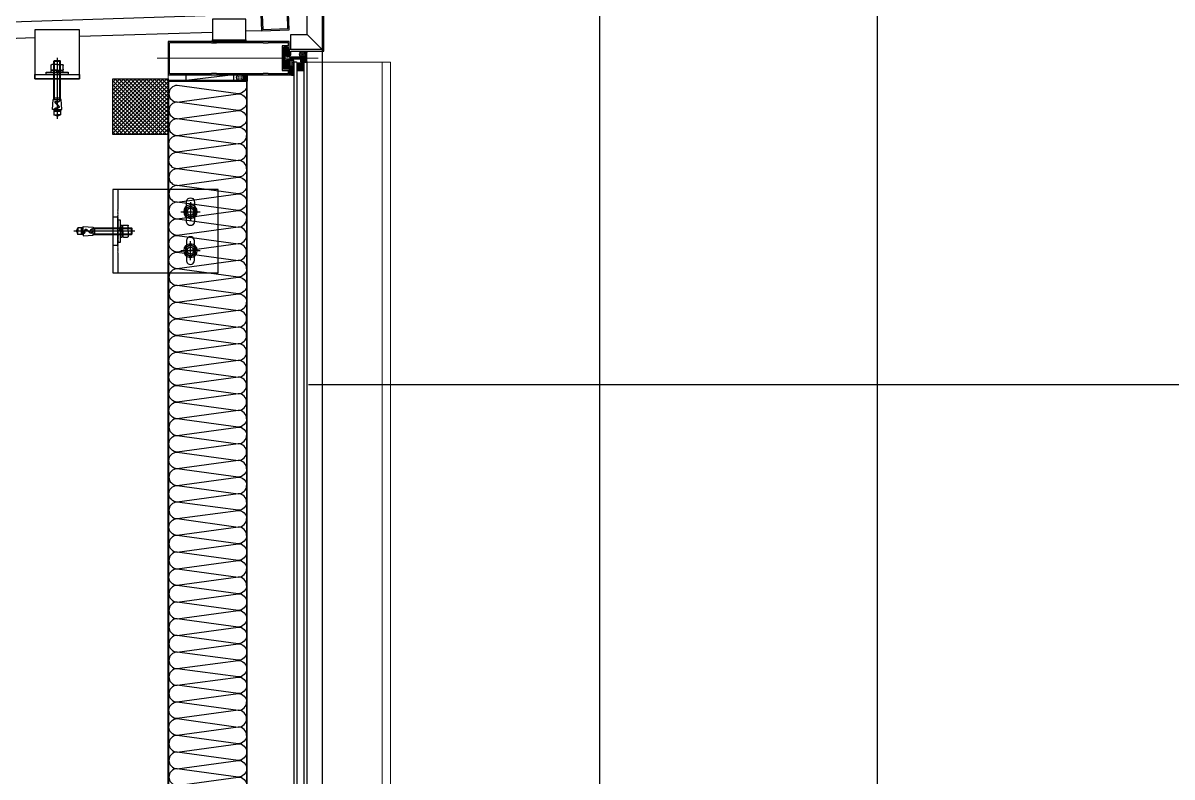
# Model space of a CAD drawing. Header units: millimetres. Extents: x 17311 to 801382, y -242618 to -104888.
# Drawn here: x 155407 to 157476, y -141194 to -139837 of the extents above; entities that cross this region are included whole.
import ezdxf

# ---------------------------------------------------------------- set-up
doc = ezdxf.new("R2010")
doc.units = ezdxf.units.MM
doc.header["$LTSCALE"] = 250
doc.linetypes.add('CENTER2', pattern=[28.575, 19.05, -3.175, 3.175, -3.175])
doc.linetypes.add('HIDDEN', pattern=[9.525, 6.35, -3.175])
for name, color, linetype in [('A-ELE-7', 7, 'Continuous'), ('A-ELE-8', 8, 'Continuous'), ('A-ETC', 8, 'Continuous'), ('A-ETC-8', 8, 'Continuous'), ('A-FIN-9', 7, 'Continuous'), ('A-WIN', 4, 'Continuous'), ('B-AR', 7, 'Continuous'), ('EGI', 6, 'Continuous'), ('fastener', 1, 'Continuous'), ('GLASS', 7, 'Continuous'), ('ISL', 251, 'Continuous'), ('polyamide', 6, 'Continuous'), ('S-TEEL', 4, 'Continuous'), ('SEALANT', 252, 'Continuous'), ('W250', 7, 'Continuous')]:
    doc.layers.add(name, color=color, linetype=linetype)
doc.layers.add('A-WIN-ELE', color=8, linetype='Continuous', lineweight=9)
doc.layers.add('CEN', color=1, linetype='Continuous', lineweight=9)
pattern_1 = [(90, (81579.6663, 89232.96467), (-0.15875, 0.079375), [0, -0.15875])]

# ---------------------------------------------------------------- blocks, each defined once
blk = doc.blocks.new('커튼월 히든바_T')
at = {"layer": 'GLASS', "transparency": 33554687}
h = blk.add_hatch(dxfattribs=at)
h.set_pattern_fill('ANSI37', color=253, scale=10, angle=90, style=0)
h.set_pattern_definition([(315, (-462.3626, 2021.3178), (0.8838835, 0.8838835), []), (45, (-462.3626, 2021.3178), (-0.8838835, 0.8838835), [])])
h.paths.add_polyline_path([(-182, 8.5, 0.198912), (-181.7, 7.8, 0.112366), (-194.3, 7.8, 0.198912), (-194, 8.5), (-194, 15.5), (-193, 15.5), (-193, 16.2, 0.414214), (-192.3, 15.5), (-183.8, 15.5, 0.414035), (-183.1, 16.2), (-183.1, 15.5), (-182, 15.5)])
at = {"layer": 'SEALANT', "transparency": 33554687}
h = blk.add_hatch(dxfattribs=at)
h.set_pattern_fill('ANSI37', color=253, scale=0.5)
h.set_pattern_definition([(225, (58237.0189, -22344.7967), (1.122532015, -1.122532015), []), (315, (58237.0189, -22344.7967), (1.122532015, 1.122532015), [])])
h.paths.add_polyline_path([(-168, 14.5), (-176, 14.5), (-176, 31, 0.032752), (-168, 30)])
h = blk.add_hatch(dxfattribs=at)
h.set_pattern_fill('DOTS', color=253, scale=0.5)
h.set_pattern_definition([(360, (13234.07484, 298113.954), (0.396875, 0.79375), [0, -0.79375])])
edge = h.paths.add_edge_path()
edge.add_line((-191.4, -1.5), (-192.3, -1.6))
edge.add_line((-192.3, -1.6), (-193.2, -1.9))
edge.add_line((-193.2, -1.9), (-194, -2.3))
edge.add_line((-194, -2.3), (-194.7, -2.9))
edge.add_line((-194.7, -2.9), (-195.3, -3.6))
edge.add_line((-195.3, -3.6), (-195.8, -4.5))
edge.add_line((-195.8, -4.5), (-196.1, -5.4))
edge.add_line((-196.1, -5.4), (-196.2, -6.4))
edge.add_line((-196.2, -6.4), (-196.2, -7.4))
edge.add_line((-196.2, -7.4), (-196.1, -8.3))
edge.add_line((-196.1, -8.3), (-195.8, -9.3))
edge.add_line((-195.8, -9.3), (-195.3, -10.1))
edge.add_line((-195.3, -10.1), (-194.7, -10.8))
edge.add_line((-194.7, -10.8), (-194, -11.4))
edge.add_line((-194, -11.4), (-193.2, -11.9))
edge.add_line((-193.2, -11.9), (-192.3, -12.2))
edge.add_line((-192.3, -12.2), (-191.4, -12.2))
edge.add_line((-191.4, -12.2), (-191.4, -12.5))
edge.add_line((-191.4, -12.5), (-200, -12.5))
edge.add_arc((-300.5, -2), 101, 354.0521, 365.8538)
edge.add_arc((-199, 8.5), 1, 190.5973, 270)
edge.add_line((-199, 7.5), (-195, 7.5))
edge.add_arc((-186.3, -29.5), 38.1, 101.706, 103.2479, ccw=False)
edge.add_line((-194, 7.7), (-194, 1.5))
edge.add_line((-194, 1.5), (-195.8, 1.5))
edge.add_arc((-195.8, 0), 1.5, 90.0001, 270.0001)
edge.add_line((-195.8, -1.5), (-191.4, -1.5))
h = blk.add_hatch(dxfattribs=at)
h.set_pattern_fill('DOTS', color=253, scale=0.5)
h.set_pattern_definition([(360, (13234.07484, 298113.954), (0.396875, 0.79375), [0, -0.79375])])
edge = h.paths.add_edge_path()
edge.add_line((-195.3, -10.1), (-194.7, -10.8))
edge.add_line((-194.7, -10.8), (-194.7, -10.8))
edge.add_line((-194.7, -10.8), (-193.1, -11.9))
edge.add_line((-193.1, -11.9), (-191.4, -12.5))
edge.add_line((-191.4, -12.5), (-200, -12.5))
edge.add_arc((-300.5, -2), 101, 354.0521, 365.8538)
edge.add_arc((-199, 8.5), 1, 190.5973, 270)
edge.add_line((-199, 7.5), (-195, 7.5))
edge.add_arc((-186.3, -29.5), 38.1, 101.706, 103.2479, ccw=False)
edge.add_line((-194, 7.7), (-194, 1.5))
edge.add_line((-194, 1.5), (-195.8, 1.5))
edge.add_arc((-195.8, 0), 1.5, 90.0001, 270.0001)
edge.add_line((-195.8, -1.5), (-191.4, -1.5))
edge.add_arc((-191.3, -6.2), 4.72, 90.8026, 145.3845)
edge.add_line((-195.2, -3.5), (-195.2, -3.5))
edge.add_line((-195.2, -3.5), (-195.3, -3.6))
edge.add_line((-195.3, -3.6), (-195.8, -4.5))
edge.add_line((-195.8, -4.5), (-196.1, -5.4))
edge.add_line((-196.1, -5.4), (-196.2, -6.4))
edge.add_line((-196.2, -6.4), (-196.2, -7.4))
edge.add_line((-196.2, -7.4), (-196.1, -8.3))
edge.add_line((-196.1, -8.3), (-195.8, -9.3))
edge.add_line((-195.8, -9.3), (-195.3, -10.1))
at = {"layer": 'SEALANT'}
h = blk.add_hatch(dxfattribs=at)
h.set_pattern_fill('DOTS', color=8, scale=10, angle=248.1986)
h.set_pattern_definition([(248.1986, (-86538.2096, -35092.0081), (0.464238432, -0.5222680618), [0, -0.625])])
edge = h.paths.add_edge_path()
edge.add_ellipse((-191.4, 4.9), major_axis=(0, 3.37), ratio=1, start_angle=0, end_angle=360, ccw=False)
h = blk.add_hatch(dxfattribs=at)
h.set_pattern_fill('DASH', color=253, scale=0.5, angle=90, style=0)
h.set_pattern_definition([(270, (-24016.0779, 66483.7451), (1.5875, -1.5875), [1.5875, -1.5875])])
h.paths.add_polyline_path([(-168, 14.5), (-176, 14.5), (-176, 4.5), (-168, 4.5)])
at = {"layer": 'SEALANT', "transparency": 33554687}
h = blk.add_hatch(dxfattribs=at)
h.set_pattern_fill('DOTS', color=253, scale=0.1, angle=90)
h.set_pattern_definition(pattern_1)
h.paths.add_polyline_path([(-167.9, 2.7), (-166.1, 2.7), (-166.1, 2.9), (-166.1, 3.8), (-166.1, 4.5), (-167.5, 4.5, -0.362029), (-168, 4.9, -0.057613), (-168.3, 2.5), (-168.1, 2.7, -0.198912)])
at = {"layer": 'SEALANT'}
h = blk.add_hatch(dxfattribs=at)
h.set_pattern_fill('DOTS', color=8, scale=10, angle=248.1986)
h.set_pattern_definition([(248.1986, (-86538.2096, -35090.0081), (0.464238432, -0.5222680618), [0, -0.625])])
edge = h.paths.add_edge_path()
edge.add_ellipse((-191.4, -6.9), major_axis=(0, -5.37), ratio=0.906309, start_angle=0, end_angle=360)
at = {"layer": 'SEALANT', "transparency": 33554687}
h = blk.add_hatch(dxfattribs=at)
h.set_pattern_fill('DOTS', color=253, scale=0.1, angle=270)
h.set_pattern_definition(pattern_1)
h.paths.add_polyline_path([(-167.9, -2.7), (-166.1, -2.7), (-166.1, -3), (-166.1, -3.8), (-166.1, -4.5), (-167.5, -4.5, 0.362029), (-168, -4.9, 0.057613), (-168.3, -2.5), (-168.1, -2.7, 0.198912)])
at = {"layer": 'B-AR'}
for points in [[(-165.3, 19, -0.414214), (-164.3, 20), (-158, 20, -0.414214), (-157.5, 19.5), (-157.5, -19.5, -0.414214), (-158, -20), (-164.3, -20, -0.414214), (-165.3, -19), (-165.3, -4.7, 0.414214), (-165.5, -4.5), (-167.5, -4.5, 0.414214), (-168, -5), (-168, -30), (50, -30), (50, 30), (-168, 30), (-168, 5, 0.414214), (-167.5, 4.5), (-165.5, 4.5, 0.414214), (-165.3, 4.7)], [(-130.6, -28), (-165.2, -28, -0.414214), (-165.7, -27.5), (-165.7, -22.7, -0.414214), (-165.2, -22.2), (-155.8, -22.2, 0.414214), (-155.3, -21.7), (-155.3, 21.7, 0.414214), (-155.8, 22.2), (-165.2, 22.2, -0.414214), (-165.7, 22.7), (-165.7, 27.5, -0.414214), (-165.2, 28), (-130.6, 28), (-130.1, 27.5), (-120.9, 27.5), (-120.4, 28), (-37.6, 28), (-37.1, 27.5), (-27.9, 27.5), (-27.4, 28), (47, 28, -0.414214), (47.5, 27.5), (47.5, -27.5, -0.414214), (47, -28), (-27.4, -28), (-27.9, -27.5), (-37.1, -27.5), (-37.6, -28), (-120.4, -28), (-120.9, -27.5), (-130.1, -27.5)], [(-163.6, -2.7, -0.414214), (-162.6, -3.7), (-162.6, -4.6, 0.298217), (-162.9, -5.1, 0.298217), (-162.6, -5.5), (-162.6, -16.3, 0.298217), (-162.9, -16.8, 0.414214), (-162.4, -17.3), (-160.4, -17.3, 0.414214), (-159.9, -16.8, 0.236068), (-160.1, -16.4), (-160.1, -0.4, 0.236068), (-159.9, 0, 0.236068), (-160.1, 0.4), (-160.1, 16.4, 0.236068), (-159.9, 16.8, 0.414214), (-160.4, 17.3), (-162.4, 17.3, 0.414214), (-162.9, 16.8, 0.298217), (-162.6, 16.3), (-162.6, 5.5, 0.298217), (-162.9, 5.1, 0.298217), (-162.6, 4.6), (-162.6, 3.7, -0.414214), (-163.6, 2.7), (-167.9, 2.7, 0.198912), (-168.1, 2.7), (-169, 1.8, -0.198911), (-169.7, 1.5), (-195.8, 1.5, 0.414214), (-197.3, 0, 0.414214), (-195.8, -1.5), (-169.7, -1.5, -0.198912), (-169, -1.8), (-168.3, -2.5, 0.198912), (-167.6, -2.7)]]:
    blk.add_lwpolyline(points, format="xyb", close=True, dxfattribs=at)
at = {"layer": 'CEN', "ltscale": 0.005}
blk.add_line((70, 0), (-220, 0), dxfattribs=at)
at = {"layer": 'GLASS', "color": 1, "linetype": 'Continuous'}
for p, q in [((-193.3, 15.5, 0), (-193.3, 22.5, 0)), ((-182.8, 15.5, 0), (-182.8, 22.5, 0))]:
    blk.add_line(p, q, dxfattribs=at)
at = {"layer": 'GLASS', "color": 1, "linetype": 'Continuous', "elevation": 0}
for points in [[(-193, 15.5), (-193, 22.5), (-194, 22.5), (-194, 15.5)], [(-183.1, 15.5), (-183.1, 22.5), (-182, 22.5), (-182, 15.5)]]:
    blk.add_lwpolyline(points, close=True, dxfattribs=at)
for points in [[(-183.1, 16.2, -0.414214), (-183.8, 15.5), (-192.3, 15.5, -0.414214), (-193, 16.2), (-193, 22, -0.414214), (-192.5, 22.5), (-188.5, 22.5), (-188, 22), (-187.5, 22.5), (-183.6, 22.5, -0.414214), (-183.1, 22), (-183.1, 16.2)], [(-183.6, 16.2), (-183.6, 21.8, 0.414214), (-183.8, 22), (-192.3, 22, 0.414214), (-192.5, 21.8), (-192.5, 16.2, 0.414214), (-192.3, 16), (-183.8, 16, 0.414214), (-183.6, 16.2)]]:
    blk.add_lwpolyline(points, format="xyb", dxfattribs=at)
blk.add_lwpolyline([(-182, 8.5, 0.198912), (-181.7, 7.8, 0.112366), (-194.3, 7.8, 0.198912), (-194, 8.5), (-194, 15.5), (-193, 15.5), (-193, 16.2, 0.414214), (-192.3, 15.5), (-183.8, 15.5, 0.414035), (-183.1, 16.2), (-183.1, 15.5), (-182, 15.5)], format="xyb", close=True, dxfattribs=at)
at = {"layer": 'GLASS', "color": 8, "linetype": 'Continuous'}
for centre in [(-191.6, 21.2, 0), (-190.3, 21.2, 0), (-188.8, 21.2, 0), (-187.3, 21.2, 0), (-185.8, 21.2, 0), (-184.3, 21.2, 0), (-191.6, 19.7, 0), (-191.6, 18.2, 0), (-191.6, 16.7, 0), (-190.3, 19.7, 0), (-190.3, 18.2, 0), (-190.3, 16.7, 0), (-188.8, 19.7, 0), (-188.8, 18.2, 0), (-188.8, 16.7, 0), (-187.3, 19.7, 0), (-187.3, 18.2, 0), (-187.3, 16.7, 0), (-185.8, 19.7, 0), (-185.8, 18.2, 0), (-185.8, 16.7, 0), (-184.3, 19.7, 0), (-184.3, 18.2, 0), (-184.3, 16.7, 0)]:
    blk.add_circle(centre, 0.65, dxfattribs=at)
at = {"layer": 'polyamide', "color": 5}
blk.add_lwpolyline([(-159.7, -17.9), (-159.7, 0), (-159.7, -17.9), (-163.1, -17.9), (-163.1, -3.5), (-163.6, -3), (-166.1, -3), (-166.1, -3.8), (-165.6, -4.3), (-165.1, -4.3), (-165.1, -6.4), (-164.8, -6.7), (-164.8, -17), (-165.1, -17), (-165.1, -19), (-164.6, -19.5), (-158.2, -19.5), (-157.7, -19), (-157.7, -17), (-158, -17), (-158, -6.5), (-157.7, -6.5), (-157.7, -2), (-158, -2), (-158, 2), (-157.7, 2), (-157.7, 6.5), (-158, 6.5), (-158, 17), (-157.7, 17), (-157.7, 19), (-158.2, 19.5), (-164.6, 19.5), (-165.1, 19), (-165.1, 17), (-164.8, 17), (-164.8, 6.7), (-165.1, 6.4), (-165.1, 4.3), (-165.6, 4.3), (-166.1, 3.8), (-166.1, 2.9), (-163.6, 2.9), (-163.1, 3.4), (-163.1, 17.8), (-159.7, 17.8), (-159.7, 0)], dxfattribs=at)
at = {"layer": 'SEALANT', "color": 4}
blk.add_lwpolyline([(-168, 30, -0.032752), (-176, 31)], format="xyb", dxfattribs=at)
at = {"layer": 'SEALANT', "color": 4, "elevation": 0}
blk.add_lwpolyline([(-200, 8.5, -0.051914), (-200, -12.5)], format="xyb", dxfattribs=at)
at = {"layer": 'SEALANT', "color": 4}
blk.add_lwpolyline([(-168, 14.5), (-176, 14.5), (-176, 4.5), (-168, 4.5)], close=True, dxfattribs=at)
at = {"layer": 'SEALANT', "color": 8}
for centre, start, end in [((-179.4, 5.1), 346.7784, 359.2245), ((-179.4, -5.1), 0.7755, 13.2216)]:
    blk.add_arc(centre, 11.4, start, end, dxfattribs=at)
at = {"layer": 'SEALANT', "color": 4, "extrusion": (0, 0, -1)}
blk.add_ellipse((-191.4, 4.9, 0), major_axis=(0, 3.37), ratio=1, dxfattribs=at)
at = {"layer": 'SEALANT', "color": 4}
blk.add_ellipse((-191.4, -6.9), major_axis=(0, -5.37), ratio=0.906309, dxfattribs=at)
blk = doc.blocks.new('m12 set anchor')
at = {"layer": 'A-ETC-8'}
for p, q in [((-4.8, 21), (-6, 19.8)), ((-4.8, 21), (4.8, 21)), ((-4.8, -49), (-4.8, 21)), ((0, 26), (0, -84)), ((6, 19.8), (4.8, 21)), ((4.8, -49), (4.8, 21)), ((-11, 5.5), (-11, 12.5)), ((-10.8, 3), (-0.5, 4)), ((-10.8, 0), (-10.8, 3)), ((-10.8, 0), (-0.5, 1)), ((-10.8, 0), (0.5, 0)), ((0, 14), (-9.5, 14)), ((0, 4), (-9.5, 4)), ((-6, 19.8), (6, 19.8)), ((-6, -49), (-6, 19.8)), ((-5.5, 5.5), (-5.5, 12.5)), ((-0.5, 1), (-0.5, 4)), ((10.7, 3), (-0.5, 3)), ((0, 14), (9.5, 14)), ((0, 4), (9.5, 4)), ((0.5, 2), (10.7, 3)), ((0.5, -1), (0.5, 2)), ((0.5, -1), (10.7, 0)), ((5.5, 5.5), (5.5, 12.5)), ((6, -49), (6, 19.8)), ((10.7, 0), (10.7, 3)), ((11, 5.5), (11, 12.5)), ((-8.2, -67), (-7, -49)), ((-7, -49), (0, -49)), ((6, -46.6), (-6, -46.6)), ((2.6, -60.8), (-3.6, -54.7)), ((2.9, -60.5), (-3.2, -54.4)), ((0, -49), (3.9, -49)), ((7, -49), (4.4, -49)), ((8.2, -67), (7, -49)), ((-3.6, -67), (-8.2, -67)), ((-6, -67), (-6, -76.6)), ((6, -69.4), (-6, -69.4)), ((6, -70.6), (-6, -70.6)), ((0, -79), (-6, -76.6)), ((-6, -76.6), (0, -76.6)), ((-2.4, -64.1), (1.2, -64.1)), ((-2.4, -64.6), (1.2, -64.6)), ((-2.4, -67), (0, -67)), ((0, -67), (8.2, -67)), ((6, -76.6), (0, -76.6)), ((0, -79), (6, -76.6)), ((6, -67), (6, -76.6))]:
    blk.add_line(p, q, dxfattribs=at)
for centre, radius, start, end in [((-9.5, 12.5), 1.47, 90, 180), ((-9.5, 5.5), 1.47, 180, 270), ((-7, 12.5), 1.47, 0, 90), ((-7, 5.5), 1.47, 270, 0), ((-4, 12.5), 1.47, 90, 180), ((-4, 5.5), 1.47, 180, 270), ((4, 12.5), 1.47, 0, 90), ((4, 5.5), 1.47, 270, 0), ((7, 12.5), 1.47, 90, 180), ((7, 5.5), 1.47, 180, 270), ((9.5, 12.5), 1.47, 0, 90), ((9.5, 5.5), 1.47, 270, 0), ((-2.4, -53.5), 1.68, 45, 225), ((-2.4, -53.5), 1.2, 45, 225), ((1, -50.1), 3.6, 225, 18.0378), ((1, -50.1), 3.12, 225, 20.9333), ((1.2, -62.2), 2.4, 270, 45), ((1.2, -62.2), 1.92, 270, 45), ((-2.4, -65.8), 1.68, 90, 225.5847), ((-2.4, -65.8), 1.2, 90, 270)]:
    blk.add_arc(centre, radius, start, end, dxfattribs=at)
blk = doc.blocks.new('A$C34c8856c')
at = {"layer": 'fastener', "linetype": 'CENTER2'}
for p, q in [((-140, 52.2, 0), (-140, 17.8, 0)), ((-122.8, 35, 0), (-157.2, 35, 0)), ((-140, -52.2, 0), (-140, -17.8, 0)), ((-122.8, -35, 0), (-157.2, -35, 0))]:
    blk.add_line(p, q, dxfattribs=at)
at = {"layer": 'fastener'}
for points in [[(-140, 45.4), (-149, 40.2), (-149, 29.8), (-140, 24.6), (-131, 29.8), (-131, 40.2)], [(-140, -45.4), (-149, -40.2), (-149, -29.8), (-140, -24.6), (-131, -29.8), (-131, -40.2)]]:
    blk.add_lwpolyline(points, close=True, dxfattribs=at)
for centre, radius in [((-140, 35, 0), 12.2), ((-140, 35, 0), 9), ((-140, -35, 0), 12.2), ((-140, -35, 0), 9)]:
    blk.add_circle(centre, radius, dxfattribs=at)
at = {"layer": 'fastener', "linetype": 'HIDDEN'}
for centre in [(-140, 35, 0), (-140, -35, 0)]:
    blk.add_circle(centre, 6, dxfattribs=at)
at = {"layer": 'S-TEEL'}
for points in [[(-190, 75), (0, 75), (0, -75), (-190, -75)], [(-14, -20), (-14, 20), (-10, 20), (-9, 19), (-10, 18), (-9, 17), (-10, 16), (-9, 15), (-10, 14), (-9, 13), (-10, 12), (-9, 11), (-10, 10), (-9, 9), (-10, 8), (-9, 7), (-10, 6), (-9, 5), (-10, 4), (-9, 3), (-10, 2), (-9, 1), (-10, 0), (-9, -1), (-10, -2), (-9, -3), (-10, -4), (-9, -5), (-10, -6), (-9, -7), (-10, -8), (-9, -9), (-10, -10), (-9, -11), (-10, -12), (-9, -13), (-10, -14), (-9, -15), (-10, -16), (-9, -17), (-10, -18), (-9, -19), (-10, -20)]]:
    blk.add_lwpolyline(points, close=True, dxfattribs=at)
blk.add_lwpolyline([(-10, 40), (-10, 75), (0, 75), (0, -75), (-10, -75), (-10, -40), (-9, -39), (-10, -38), (-9, -37), (-10, -36), (-9, -35), (-10, -34), (-9, -33), (-10, -32), (-9, -31), (-10, -30), (-9, -29), (-10, -28), (-9, -27), (-10, -26), (-9, -25), (-10, -24), (-9, -23), (-10, -22), (-9, -21), (-10, -20), (-9, -19), (-10, -18), (-9, -17), (-10, -16), (-9, -15), (-10, -14), (-9, -13), (-10, -12), (-9, -11), (-10, -10), (-9, -9), (-10, -8), (-9, -7), (-10, -6), (-9, -5), (-10, -4), (-9, -3), (-10, -2), (-9, -1), (-10, 0), (-9, 1), (-10, 2), (-9, 3), (-10, 4), (-9, 5), (-10, 6), (-9, 7), (-10, 8), (-9, 9), (-10, 10), (-9, 11), (-10, 12), (-9, 13), (-10, 14), (-9, 15), (-10, 16), (-9, 17), (-10, 18), (-9, 19), (-10, 20), (-9, 21), (-10, 22), (-9, 23), (-10, 24), (-9, 25), (-10, 26), (-9, 27), (-10, 28), (-9, 29), (-10, 30), (-9, 31), (-10, 32), (-9, 33), (-10, 34), (-9, 35), (-10, 36), (-9, 37), (-10, 38), (-9, 39), (-10, 40)], dxfattribs=at)
for points in [[(-146.7, 15, 0.745357), (-133.3, 15, 0.072565), (-133, 17), (-133, 53, 0.072565), (-133.3, 55, 0.745355), (-146.7, 55, 0.072565), (-147, 53), (-147, 17, 0.072565)], [(-146.7, -15, -0.745357), (-133.3, -15, -0.072565), (-133, -17), (-133, -53, -0.072565), (-133.3, -55, -0.745355), (-146.7, -55, -0.072565), (-147, -53), (-147, -17, -0.072565)]]:
    blk.add_lwpolyline(points, format="xyb", close=True, dxfattribs=at)
at = {"layer": 'S-TEEL', "color": 1}
blk.add_lwpolyline([(0, -25), (-9, -25), (-9, 25), (0, 25)], close=True, dxfattribs=at)
at = {"layer": 'fastener', "rotation": 90}
blk.add_blockref('m12 set anchor', (-14, 0), dxfattribs=at)
blk = doc.blocks.new('M12-STUD ANCHOR')
at = {"layer": 'A-ETC-8'}
for p, q in [((28.7, 42.2), (19.2, 42.2)), ((22.7, 48), (23.9, 49.2)), ((34.7, 48), (22.7, 48)), ((22.7, -20.8), (22.7, 48)), ((33.5, 49.2), (23.9, 49.2)), ((23.9, -20.8), (23.9, 49.2)), ((28.7, 54.2), (28.7, -55.8)), ((28.7, 42.2), (38.2, 42.2)), ((33.5, 49.2), (34.7, 48)), ((33.5, -20.8), (33.5, 49.2)), ((34.7, -20.8), (34.7, 48)), ((17.8, 33.7), (17.8, 40.7)), ((28.2, 30.2), (18, 31.2)), ((18, 28.2), (18, 31.2)), ((18, 31.2), (29.2, 31.2)), ((28.2, 27.2), (18, 28.2)), ((28.7, 32.2), (19.2, 32.2)), ((23.3, 33.7), (23.3, 40.7)), ((28.2, 27.2), (28.2, 30.2)), ((39.5, 28.2), (28.2, 28.2)), ((28.7, 32.2), (38.2, 32.2)), ((29.2, 29.2), (29.2, 32.2)), ((39.5, 31.2), (29.2, 32.2)), ((39.5, 28.2), (29.2, 29.2)), ((34.2, 33.7), (34.2, 40.7)), ((39.5, 28.2), (39.5, 31.2)), ((39.7, 33.7), (39.7, 40.7)), ((22.7, -18.4), (34.7, -18.4)), ((20.5, -38.8), (21.7, -20.8)), ((28.7, -38.8), (20.5, -38.8)), ((21.7, -20.8), (24.3, -20.8)), ((22.7, -38.8), (22.7, -48.4)), ((22.7, -41.2), (34.7, -41.2)), ((28.7, -20.8), (24.8, -20.8)), ((25.8, -32.3), (32, -26.1)), ((26.2, -32.6), (32.3, -26.5)), ((31.1, -35.9), (27.5, -35.9)), ((31.1, -36.4), (27.5, -36.4)), ((35.7, -20.8), (28.7, -20.8)), ((31.1, -38.8), (28.7, -38.8)), ((32.3, -38.8), (36.9, -38.8)), ((34.7, -38.8), (34.7, -48.4)), ((36.9, -38.8), (35.7, -20.8)), ((22.7, -42.4), (34.7, -42.4)), ((22.7, -48.4), (28.7, -48.4)), ((28.7, -50.8), (22.7, -48.4)), ((28.7, -50.8), (34.7, -48.4)), ((34.7, -48.4), (28.7, -48.4))]:
    blk.add_line(p, q, dxfattribs=at)
for centre, radius, start, end in [((19.2, 40.7), 1.47, 90, 180), ((21.8, 40.7), 1.47, 360, 90), ((24.7, 40.7), 1.47, 90, 180), ((32.8, 40.7), 1.47, 360, 90), ((35.7, 40.7), 1.47, 90, 180), ((38.2, 40.7), 1.47, 360, 90), ((19.2, 33.7), 1.47, 180, 270), ((21.8, 33.7), 1.47, 270, 360), ((24.7, 33.7), 1.47, 180, 270), ((32.8, 33.7), 1.47, 270, 360), ((35.7, 33.7), 1.47, 180, 270), ((38.2, 33.7), 1.47, 270, 360), ((27.7, -21.9), 3.6, 161.9622, 315), ((27.7, -21.9), 3.12, 159.0667, 315), ((27.5, -34), 2.4, 135, 270), ((27.5, -34), 1.92, 135, 270), ((31.1, -25.3), 1.68, 315, 135), ((31.1, -25.3), 1.2, 315, 135), ((31.1, -37.6), 1.68, 314.4153, 90), ((31.1, -37.6), 1.2, 270, 90)]:
    blk.add_arc(centre, radius, start, end, dxfattribs=at)
blk = doc.blocks.new('A$C7453124a')
at = {"layer": 'A-ETC-8'}
for points in [[(-40, 88.4), (40, 88.4), (40, 0), (-40, 0)], [(-40, 8), (-40, 0), (40, 0), (40, 8)], [(-20, 8), (20, 8), (20, 12), (-20, 12)]]:
    blk.add_lwpolyline(points, close=True, dxfattribs=at)
blk.add_blockref('M12-STUD ANCHOR', (-28.7, -16.2), dxfattribs=at)
blk = doc.blocks.new('A$Cf94158c2')
at = {"layer": 'A-ETC-8'}
for p, q in [((550, 119.9), (577, 146.9)), ((-20, 100.9), (-47, 127)), ((380, 83.7), (140, 76.7)), ((467.9, 86.9), (440, 85.9)), ((60, 73.8), (10, 72)), ((577, 53), (550, 80))]:
    blk.add_line(p, q, dxfattribs=at)
for points in [[(550, 119.9), (-20, 100.9), (-20, -67)], [(521, 53), (521, 80), (550, 80), (550, 119.9)]]:
    blk.add_lwpolyline(points, dxfattribs=at)
for points in [[(440, 107.5), (380, 107.5), (380, 67.5), (440, 67.5)], [(516.8, 118.7), (466.8, 116.9), (467.9, 86.9), (517.9, 88.7)], [(514.6, 116.3), (469.2, 114.7), (470.1, 89.3), (515.5, 91)], [(-20, 100.9), (-20, 50.9), (10, 50.9), (10, 100.9)], [(-17.7, 98.6), (-17.7, 53.2), (7.7, 53.2), (7.7, 98.6)], [(440, 67.5), (380, 67.5), (380, 70.5), (440, 70.5)], [(0, -70), (-30, -70), (-30, -67), (-3, -67), (-3, -40), (0, -40)]]:
    blk.add_lwpolyline(points, close=True, dxfattribs=at)
blk.add_arc((-10, -163.7), 64.5, 81.0843, 98.9157, dxfattribs=at)
at = {"layer": 'A-ETC-8', "extrusion": (0, 0, -1)}
blk.add_ellipse((-10, -83.5), major_axis=(0, 10), ratio=0.999542, dxfattribs=at)
at = {"layer": 'A-FIN-9'}
blk.add_lwpolyline([(521, 42.8), (521, 50), (580, 50), (580, 150), (-50, 130), (-50, -100), (-20, -100), (-20, -73), (-8, -73), (-8, -70), (-23, -70), (-23, -97), (-47, -97), (-47, 127.1), (577, 146.9), (577, 53), (518, 53), (518, 42.8)], close=True, dxfattribs=at)
at = {"layer": 'A-ETC-8', "xscale": -1}
blk.add_blockref('A$C7453124a', (100, 0), dxfattribs=at)
blk = doc.blocks.new('A$C1b60ea68')
at = {"layer": 'A-ELE-7', "color": 251}
blk.add_line((-2250, 47150), (-2250, 600), dxfattribs=at)
at = {"layer": 'A-ELE-8', "color": 251}
for p, q in [((-2750, 47150), (-2750, 600)), ((-1750, 47150), (-1750, 600)), ((-2774.4, 14750), (850, 14750))]:
    blk.add_line(p, q, dxfattribs=at)

msp = doc.modelspace()

# ---------------------------------------------------------------- hatches: boundary and pattern name
at = {"layer": 'A-ETC'}
h = msp.add_hatch(dxfattribs=at)
h.set_pattern_fill('ANSI37', color=251, scale=40, style=0)
h.set_pattern_definition([(45, (421063.5227, -137725.793), (-3.53553391, 3.53553391), []), (135, (421063.5227, -137725.793), (-3.53553391, -3.53553391), [])])
h.paths.add_polyline_path([(155568.4, -140038.1), (155568.4, -139938.1), (155668.4, -139938.1), (155668.4, -140038.1)])
at = {"layer": 'SEALANT', "transparency": 33554687}
h = msp.add_hatch(dxfattribs=at)
h.set_pattern_fill('DOTS', color=8, scale=0.5, angle=270, style=0)
h.set_pattern_definition([(270, (-12966199.9558, -296726.2052), (0.79375, -0.396875), [0, -0.79375])])
edge = h.paths.add_edge_path()
edge.add_ellipse((155797.1, -139935.6), major_axis=(-6.47, 0), ratio=0.77258, start_angle=0, end_angle=360, ccw=False)

# ---------------------------------------------------------------- linework, layer by layer
at = {"layer": 'A-ETC', "color": 1, "elevation": 0}
msp.add_lwpolyline([(155568.4, -140038.1), (155568.4, -139938.1), (155668.4, -139938.1), (155668.4, -140038.1), (155568.4, -140038.1)], dxfattribs=at)
at = {"layer": 'A-WIN', "elevation": 0}
for points in [[(155894.4, -142529.6, 0.414214), (155895.4, -142530.6), (155899.4, -142530.6, 0.414214), (155900.4, -142529.6), (155900.4, -139909.1, 0.414214), (155899.4, -139908.1), (155895.4, -139908.1, 0.414214), (155894.4, -139909.1)], [(155912.4, -142529.6, 0.414214), (155913.4, -142530.6), (155917.4, -142530.6, 0.414214), (155918.4, -142529.6), (155918.4, -139909.1, 0.414214), (155917.4, -139908.1), (155913.4, -139908.1, 0.414214), (155912.4, -139909.1)]]:
    msp.add_lwpolyline(points, format="xyb", close=True, dxfattribs=at)
at = {"layer": 'A-WIN-ELE'}
msp.add_line((156053.4, -139908.1), (156053.4, -153238.1), dxfattribs=at)
at = {"layer": 'A-WIN-ELE', "elevation": 0}
msp.add_lwpolyline([(155918.4, -153238.1), (156068.4, -153238.1), (156068.4, -139908.1), (155918.4, -139908.1)], close=True, dxfattribs=at)
msp.add_lwpolyline([(155668.4, -155208.1), (155668.4, -139930.6)], dxfattribs=at)
at = {"layer": 'EGI', "color": 8}
for p, q in [((155785.8, -139930.6), (155700.8, -139940.6)), ((155668.4, -142468.1), (155668.4, -139970.6)), ((155669.6, -142468.1), (155669.6, -139970.6))]:
    msp.add_line(p, q, dxfattribs=at)
at = {"layer": 'ISL', "elevation": 0}
for points in [[(155810.8, -139941.8, 0.414214), (155809.6, -139940.6), (155669.6, -139940.6, 0.414214), (155668.4, -139941.8), (155668.4, -139970.6), (155669.6, -139970.6), (155669.6, -139941.8), (155809.6, -139941.8), (155809.6, -142496.9), (155669.6, -142496.9), (155669.6, -142468.1), (155668.4, -142468.1), (155668.4, -142496.9, 0.414214), (155669.6, -142498.1), (155809.6, -142498.1, 0.414214), (155810.8, -142496.9), (155810.8, -139941.8)], [(155809.6, -139949.6, -0.414316), (155794.6, -139964.6), (155684.6, -139949.6, 0.414316), (155669.6, -139964.6, 0.414316), (155684.6, -139979.6), (155794.6, -139964.6, -0.414316), (155809.6, -139979.6)], [(155809.6, -139979.6, -0.414316), (155794.6, -139994.6), (155684.6, -139979.6, 0.414316), (155669.6, -139994.6, 0.414316), (155684.6, -140009.6), (155794.6, -139994.6, -0.414316), (155809.6, -140009.6)], [(155809.6, -140009.6, -0.414316), (155794.6, -140024.6), (155684.6, -140009.6, 0.414316), (155669.6, -140024.6, 0.414316), (155684.6, -140039.6), (155794.6, -140024.6, -0.414316), (155809.6, -140039.6)], [(155809.6, -140069.6, 0.414316), (155794.6, -140054.6), (155684.6, -140069.6, -0.414316), (155669.6, -140054.6, -0.414316), (155684.6, -140039.6), (155794.6, -140054.6, 0.414316), (155809.6, -140039.6)], [(155809.6, -140099.6, 0.414316), (155794.6, -140084.6), (155684.6, -140099.6, -0.414316), (155669.6, -140084.6, -0.414316), (155684.6, -140069.6), (155794.6, -140084.6, 0.414316), (155809.6, -140069.6)], [(155809.6, -140099.6, -0.414316), (155794.6, -140114.6), (155684.6, -140099.6, 0.414316), (155669.6, -140114.6, 0.414316), (155684.6, -140129.6), (155794.6, -140114.6, -0.414316), (155809.6, -140129.6)], [(155809.6, -140129.6, -0.414316), (155794.6, -140144.6), (155684.6, -140129.6, 0.414316), (155669.6, -140144.6, 0.414316), (155684.6, -140159.6), (155794.6, -140144.6, -0.414316), (155809.6, -140159.6)], [(155809.6, -140159.6, -0.414316), (155794.6, -140174.5), (155684.6, -140159.6, 0.414316), (155669.6, -140174.6, 0.414316), (155684.6, -140189.5), (155794.6, -140174.6, -0.414316), (155809.6, -140189.6)], [(155809.6, -140219.5, 0.414316), (155794.6, -140204.5), (155684.6, -140219.5, -0.414316), (155669.6, -140204.5, -0.414316), (155684.6, -140189.5), (155794.6, -140204.5, 0.414316), (155809.6, -140189.5)], [(155809.6, -140249.5, 0.414316), (155794.6, -140234.5), (155684.6, -140249.5, -0.414316), (155669.6, -140234.5, -0.414316), (155684.6, -140219.5), (155794.6, -140234.5, 0.414316), (155809.6, -140219.5)], [(155809.6, -140279.5, 0.414316), (155794.6, -140264.5), (155684.6, -140279.5, -0.414316), (155669.6, -140264.5, -0.414316), (155684.6, -140249.5), (155794.6, -140264.5, 0.414316), (155809.6, -140249.5)], [(155809.6, -140279.5, -0.414316), (155794.6, -140294.5), (155684.6, -140279.5, 0.414316), (155669.6, -140294.5, 0.414316), (155684.6, -140309.5), (155794.6, -140294.5, -0.414316), (155809.6, -140309.5)], [(155809.6, -140309.5, -0.414316), (155794.6, -140324.5), (155684.6, -140309.5, 0.414316), (155669.6, -140324.5, 0.414316), (155684.6, -140339.5), (155794.6, -140324.5, -0.414316), (155809.6, -140339.5)], [(155809.6, -140369.5, 0.414316), (155794.6, -140354.5), (155684.6, -140369.5, -0.414316), (155669.6, -140354.5, -0.414316), (155684.6, -140339.5), (155794.6, -140354.5, 0.414316), (155809.6, -140339.5)], [(155809.6, -140399.5, 0.414316), (155794.6, -140384.5), (155684.6, -140399.5, -0.414316), (155669.6, -140384.5, -0.414316), (155684.6, -140369.5), (155794.6, -140384.5, 0.414316), (155809.6, -140369.5)], [(155809.6, -140429.5, 0.414316), (155794.6, -140414.5), (155684.6, -140429.5, -0.414316), (155669.6, -140414.5, -0.414316), (155684.6, -140399.5), (155794.6, -140414.5, 0.414316), (155809.6, -140399.5)], [(155809.6, -140459.5, 0.414316), (155794.6, -140444.5), (155684.6, -140459.4, -0.414316), (155669.6, -140444.5, -0.414316), (155684.6, -140429.5), (155794.6, -140444.4, 0.414316), (155809.6, -140429.5)], [(155809.6, -140489.4, 0.414316), (155794.6, -140474.5), (155684.6, -140489.4, -0.414316), (155669.6, -140474.4, -0.414316), (155684.6, -140459.5), (155794.6, -140474.4, 0.414316), (155809.6, -140459.4)], [(155809.6, -140519.4, 0.414316), (155794.6, -140504.4), (155684.6, -140519.4, -0.414316), (155669.6, -140504.4, -0.414316), (155684.6, -140489.4), (155794.6, -140504.4, 0.414316), (155809.6, -140489.4)], [(155809.6, -140549.4, 0.414316), (155794.6, -140534.4), (155684.6, -140549.4, -0.414316), (155669.6, -140534.4, -0.414316), (155684.6, -140519.4), (155794.6, -140534.4, 0.414316), (155809.6, -140519.4)], [(155809.6, -140549.4, -0.414316), (155794.6, -140564.4), (155684.6, -140549.4, 0.414316), (155669.6, -140564.4, 0.414316), (155684.6, -140579.4), (155794.6, -140564.4, -0.414316), (155809.6, -140579.4)], [(155809.6, -140609.4, 0.414316), (155794.6, -140594.4), (155684.6, -140609.4, -0.414316), (155669.6, -140594.4, -0.414316), (155684.6, -140579.4), (155794.6, -140594.4, 0.414316), (155809.6, -140579.4)], [(155809.6, -140639.4, 0.414316), (155794.6, -140624.4), (155684.6, -140639.4, -0.414316), (155669.6, -140624.4, -0.414316), (155684.6, -140609.4), (155794.6, -140624.4, 0.414316), (155809.6, -140609.4)], [(155809.6, -140639.4, -0.414316), (155794.6, -140654.4), (155684.6, -140639.4, 0.414316), (155669.6, -140654.4, 0.414316), (155684.6, -140669.4), (155794.6, -140654.4, -0.414316), (155809.6, -140669.4)], [(155809.6, -140699.4, 0.414316), (155794.6, -140684.4), (155684.6, -140699.4, -0.414316), (155669.6, -140684.4, -0.414316), (155684.6, -140669.4), (155794.6, -140684.4, 0.414316), (155809.6, -140669.4)], [(155809.6, -140699.3, -0.414316), (155794.6, -140714.3), (155684.6, -140699.4, 0.414316), (155669.6, -140714.3, 0.414316), (155684.6, -140729.3), (155794.6, -140714.4, -0.414316), (155809.6, -140729.3)], [(155809.6, -140759.3, 0.414316), (155794.6, -140744.3), (155684.6, -140759.3, -0.414316), (155669.6, -140744.3, -0.414316), (155684.6, -140729.3), (155794.6, -140744.3, 0.414316), (155809.6, -140729.3)], [(155809.6, -140759.3, -0.414316), (155794.6, -140774.3), (155684.6, -140759.3, 0.414316), (155669.6, -140774.3, 0.414316), (155684.6, -140789.3), (155794.6, -140774.3, -0.414316), (155809.6, -140789.3)], [(155809.6, -140789.3, -0.414316), (155794.6, -140804.3), (155684.6, -140789.3, 0.414316), (155669.6, -140804.3, 0.414316), (155684.6, -140819.3), (155794.6, -140804.3, -0.414316), (155809.6, -140819.3)], [(155809.6, -140849.3, 0.414316), (155794.6, -140834.3), (155684.6, -140849.3, -0.414316), (155669.6, -140834.3, -0.414316), (155684.6, -140819.3), (155794.6, -140834.3, 0.414316), (155809.6, -140819.3)], [(155809.6, -140849.3, -0.414316), (155794.6, -140864.3), (155684.6, -140849.3, 0.414316), (155669.6, -140864.3, 0.414316), (155684.6, -140879.3), (155794.6, -140864.3, -0.414316), (155809.6, -140879.3)], [(155809.6, -140879.3, -0.414316), (155794.6, -140894.3), (155684.6, -140879.3, 0.414316), (155669.6, -140894.3, 0.414316), (155684.6, -140909.3), (155794.6, -140894.3, -0.414316), (155809.6, -140909.3)], [(155809.6, -140909.3, -0.414316), (155794.6, -140924.3), (155684.6, -140909.3, 0.414316), (155669.6, -140924.3, 0.414316), (155684.6, -140939.3), (155794.6, -140924.3, -0.414316), (155809.6, -140939.3)], [(155809.6, -140939.3, -0.414316), (155794.6, -140954.3), (155684.6, -140939.3, 0.414316), (155669.6, -140954.3, 0.414316), (155684.6, -140969.3), (155794.6, -140954.3, -0.414316), (155809.6, -140969.3)], [(155809.6, -140969.3, -0.414316), (155794.6, -140984.2), (155684.6, -140969.3, 0.414316), (155669.6, -140984.3, 0.414316), (155684.6, -140999.2), (155794.6, -140984.3, -0.414316), (155809.6, -140999.3)], [(155809.6, -140999.2, -0.414316), (155794.6, -141014.2), (155684.6, -140999.3, 0.414316), (155669.6, -141014.2, 0.414316), (155684.6, -141029.2), (155794.6, -141014.3, -0.414316), (155809.6, -141029.2)], [(155809.6, -141029.2, -0.414316), (155794.6, -141044.2), (155684.6, -141029.2, 0.414316), (155669.6, -141044.2, 0.414316), (155684.6, -141059.2), (155794.6, -141044.2, -0.414316), (155809.6, -141059.2)], [(155809.6, -141089.2, 0.414316), (155794.6, -141074.2), (155684.6, -141089.2, -0.414316), (155669.6, -141074.2, -0.414316), (155684.6, -141059.2), (155794.6, -141074.2, 0.414316), (155809.6, -141059.2)], [(155809.6, -141119.2, 0.414316), (155794.6, -141104.2), (155684.6, -141119.2, -0.414316), (155669.6, -141104.2, -0.414316), (155684.6, -141089.2), (155794.6, -141104.2, 0.414316), (155809.6, -141089.2)], [(155809.6, -141119.2, -0.414316), (155794.6, -141134.2), (155684.6, -141119.2, 0.414316), (155669.6, -141134.2, 0.414316), (155684.6, -141149.2), (155794.6, -141134.2, -0.414316), (155809.6, -141149.2)], [(155809.6, -141149.2, -0.414316), (155794.6, -141164.2), (155684.6, -141149.2, 0.414316), (155669.6, -141164.2, 0.414316), (155684.6, -141179.2), (155794.6, -141164.2, -0.414316), (155809.6, -141179.2)], [(155809.6, -141179.2, -0.414316), (155794.6, -141194.2), (155684.6, -141179.2, 0.414316), (155669.6, -141194.2, 0.414316), (155684.6, -141209.2), (155794.6, -141194.2, -0.414316), (155809.6, -141209.2)]]:
    msp.add_lwpolyline(points, format="xyb", dxfattribs=at)
msp.add_lwpolyline([(155785.8, -139940.6), (155700.8, -139940.6), (155700.8, -139930.6), (155785.8, -139930.6)], close=True, dxfattribs=at)
at = {"layer": 'SEALANT', "color": 8}
for radius, start, end in [(42.7, 185.2159, 185.9076), (42.7, 172.473, 173.2306), (41.2, 184.3615, 186.1232), (41.2, 172.1976, 174.0644), (39.7, 182.5109, 186.3552), (39.7, 171.9012, 175.8945), (38.2, 171.5814, 186.6055), (36.7, 171.2351, 186.8764), (35.2, 170.859, 187.1705), (33.7, 170.449, 187.491)]:
    msp.add_arc((155842.5, -139936.2), radius, start, end, dxfattribs=at)
at = {"layer": 'SEALANT', "color": 4}
msp.add_arc((155842.5, -139936.2), 32.2, 170.0003, 189.9998, dxfattribs=at)
at = {"layer": 'SEALANT', "color": 4, "extrusion": (0, 0, -1)}
msp.add_ellipse((155797.1, -139935.6), major_axis=(-6.47, 0), ratio=0.77258, dxfattribs=at)

# ---------------------------------------------------------------- block references
msp.add_blockref('A$C1b60ea68', (158695.3, -155238.1))
at = {"layer": 'A-ETC-8', "xscale": -1}
msp.add_blockref('A$C34c8856c', (155568.4, -140211.9), dxfattribs=at)
at = {"layer": 'A-FIN-9'}
msp.add_blockref('A$Cf94158c2', (155368.4, -139938.1), dxfattribs=at)
at = {"layer": 'W250', "rotation": 180}
msp.add_blockref('커튼월 히든바_T', (155718.4, -139900.6), dxfattribs=at)

doc.saveas('drawing.dxf')
